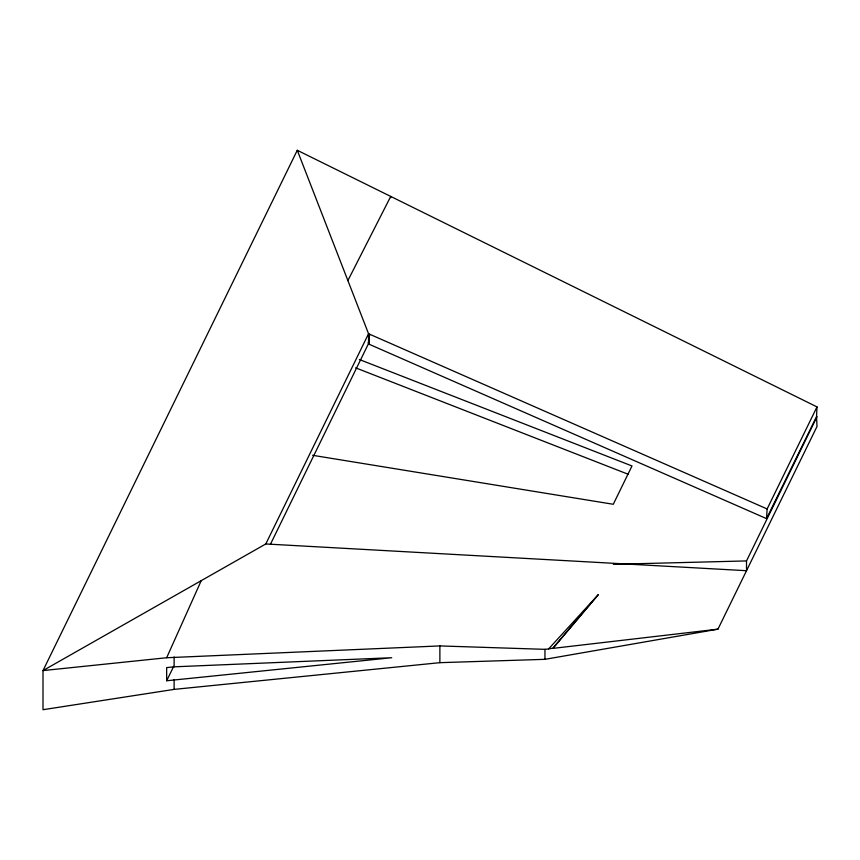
<?xml version="1.0" encoding="UTF-8"?>
<svg xmlns="http://www.w3.org/2000/svg" width="860" height="860" viewBox="0 0 860 860"><rect width="100%" height="100%" fill="white"/><g stroke="black" fill="none" stroke-linecap="round" stroke-linejoin="round"><path stroke-width="1.29" d="M390.709 197.692L390.73 196.435L347.881 280.575M816.548 416.616L817 406.909L297.27 150.285L43 670.585L43 709.715L174.118 689.387L439.879 662.673L544.95 659.33L717.949 629.165L817 426.485L816.548 416.616L766.529 518.623L368.736 344.075L368.188 342.656M766.529 518.623L767.131 508.948L817 406.909M368.736 344.075L369.585 334.207L368.542 343.538L270.405 544.337M201.229 580.661L166.657 657.739L43 670.585L265.804 543.961L746.512 570.707L746.512 560.924L817 416.702M166.657 680.765L166.657 667.596L174.118 666.822L391.719 657.728L166.657 680.765L173.709 666.339M265.804 543.961L368.542 333.744L297.27 150.285M166.657 657.739L439.879 645.924L544.95 649.343L548.626 648.902L598.302 594.636L552.926 648.386L717.949 629.165M548.626 648.902L552.926 648.15L598.302 594.636M746.512 560.924L613.341 564.321M312.599 455.295L613.277 504.272L631.992 465.969L359.383 359.523M355.631 367.844L628.241 474.29M767.131 508.948L368.542 333.744L368.542 343.538M544.95 649.343L544.95 659.33M439.879 645.924L439.879 662.673M174.118 656.976L174.118 666.822M174.118 679.604L174.118 689.387"/></g></svg>
